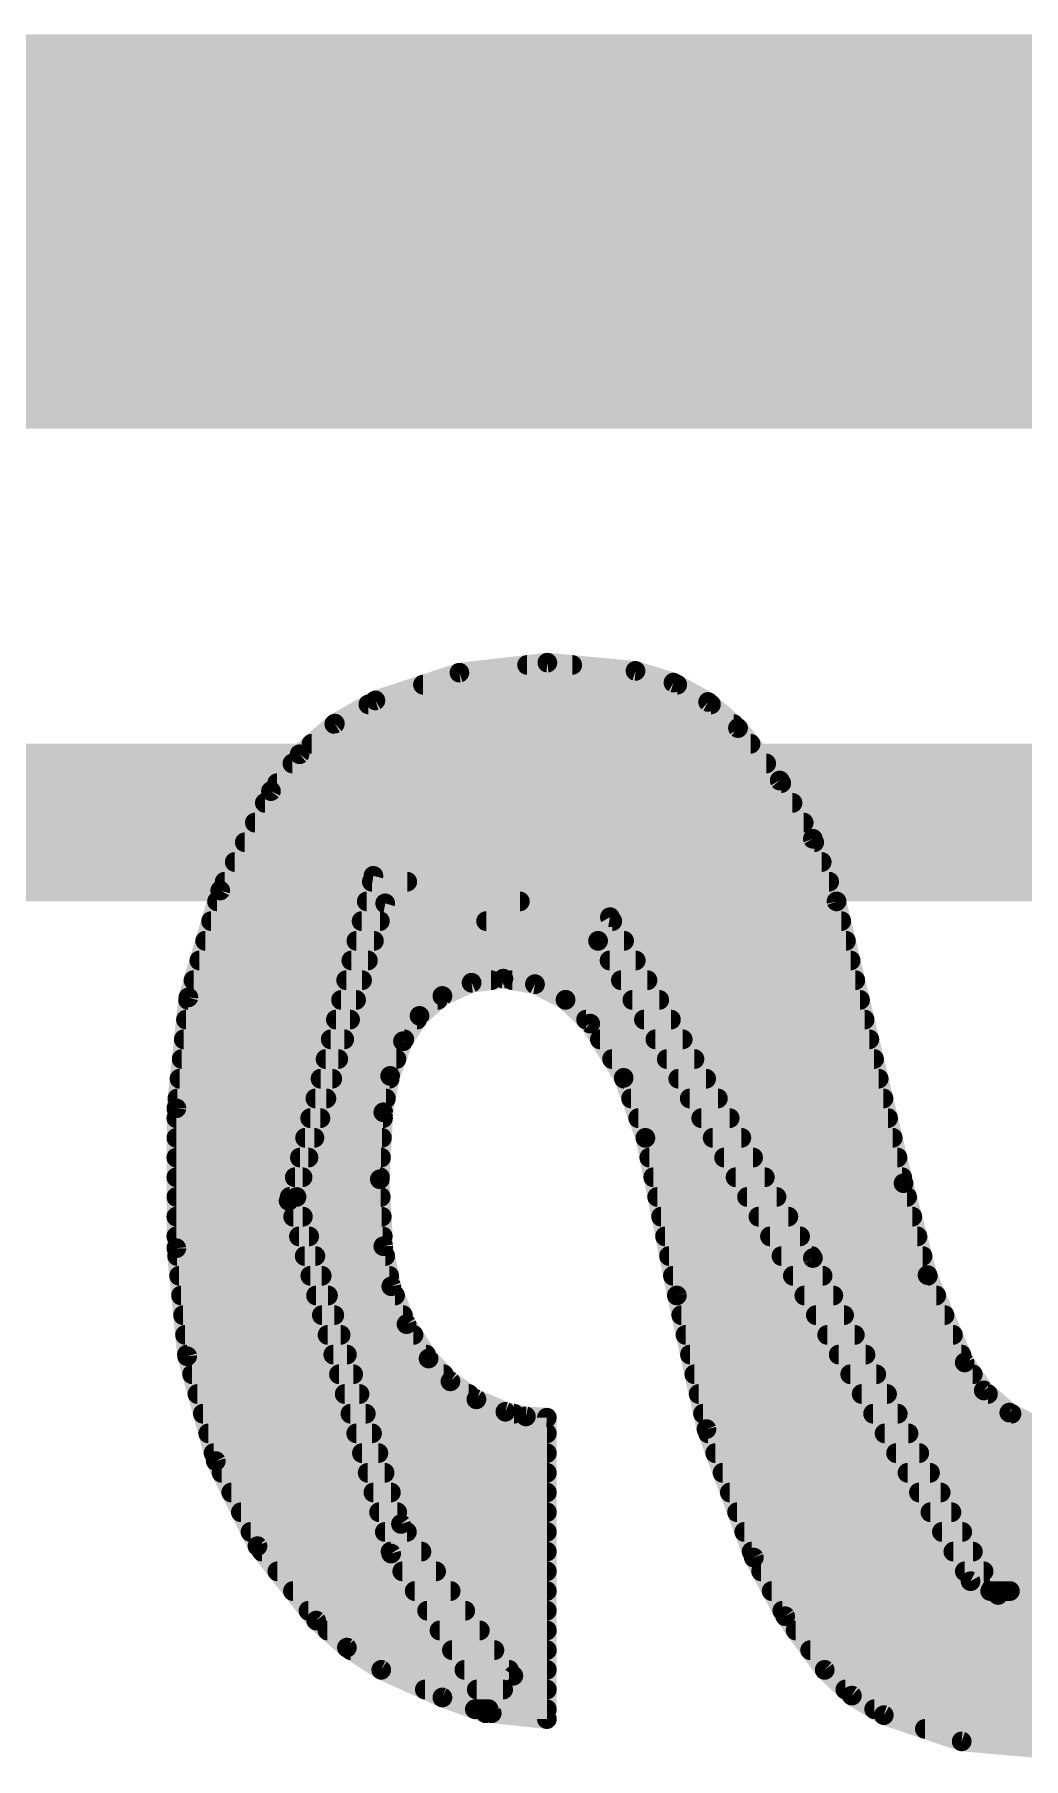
# Model space of a CAD drawing. Extents: x -20 to 87, y -17 to 53.
# Drawn here: x 7.168 to 8.443, y 20.384 to 22.606 of the extents above; entities that cross this region are included whole.
import ezdxf

# ---------------------------------------------------------------- set-up
doc = ezdxf.new("R2010")
doc.units = 0
for name, color, linetype in [('1', 12, 'CONTINUOUS'), ('21', 41, 'CONTINUOUS'), ('22', 40, 'CONTINUOUS')]:
    doc.layers.add(name, color=color, linetype=linetype)

msp = doc.modelspace()

# ---------------------------------------------------------------- linework, layer by layer
at = {"layer": '1', "const_width": 0.508}
msp.add_lwpolyline([(6.858, 22.352), (9.398, 22.352)], dxfattribs=at)
at = {"layer": '21', "const_width": 0.2032}
msp.add_lwpolyline([(4.41, 21.59), (16.51, 21.59)], dxfattribs=at)
at = {"layer": '22', "const_width": 0.0254}
for points in [[(7.7156, 21.7833), (7.829, 21.7962)], [(7.8028, 21.7932), (7.861, 21.7932)], [(7.829, 21.7962), (7.9426, 21.7856)], [(7.6073, 21.7475), (7.7156, 21.7833)], [(7.9426, 21.7856), (7.9915, 21.7705)], [(7.9915, 21.7705), (8.0362, 21.7455)], [(7.5551, 21.7176), (7.6073, 21.7475)], [(7.6687, 21.7678), (7.9963, 21.7678)], [(7.5984, 21.7424), (8.0397, 21.7424)], [(8.0362, 21.7455), (8.0747, 21.7119)], [(7.5096, 21.6781), (7.5551, 21.7176)], [(7.5544, 21.717), (8.0689, 21.717)], [(8.0747, 21.7119), (8.1285, 21.6443)], [(7.5251, 21.6916), (8.0908, 21.6916)], [(7.4727, 21.6306), (7.5096, 21.6781)], [(7.5004, 21.6662), (8.111, 21.6662)], [(7.4806, 21.6408), (8.1304, 21.6408)], [(8.1285, 21.6443), (8.1711, 21.5692)], [(7.4074, 21.5025), (7.4727, 21.6306)], [(7.4649, 21.6154), (8.1449, 21.6154)], [(7.452, 21.59), (8.1593, 21.59)], [(8.1711, 21.5692), (8.2017, 21.4884)], [(7.439, 21.5646), (8.1729, 21.5646)], [(7.4261, 21.5392), (8.1825, 21.5392)], [(7.3663, 21.3647), (7.4074, 21.5025)], [(7.4131, 21.5138), (8.1921, 21.5138)], [(7.4955, 21.1023), (7.6048, 21.5214)], [(7.6028, 21.5138), (7.6483, 21.5138)], [(7.6048, 21.5214), (7.9096, 21.4681)], [(7.4032, 21.4884), (8.2017, 21.4884)], [(7.62, 21.4859), (7.5057, 21.1074)], [(7.5962, 21.4884), (7.7935, 21.4884)], [(7.8943, 21.4376), (7.62, 21.4859)], [(8.2017, 21.4884), (8.288, 21.1252)], [(7.3956, 21.463), (7.6131, 21.463)], [(7.5896, 21.463), (7.9126, 21.463)], [(7.7501, 21.463), (8.2077, 21.463)], [(7.9096, 21.4681), (8.1712, 21.0287)], [(7.388, 21.4376), (7.6054, 21.4376)], [(7.5829, 21.4376), (7.9278, 21.4376)], [(8.3744, 20.6121), (7.8943, 21.4376)], [(7.8943, 21.4376), (8.2138, 21.4376)], [(7.3804, 21.4122), (7.5977, 21.4122)], [(7.5763, 21.4122), (7.9429, 21.4122)], [(7.9091, 21.4122), (8.2198, 21.4122)], [(7.3729, 21.3868), (7.5901, 21.3868)], [(7.5697, 21.3868), (7.7563, 21.3868)], [(7.7313, 21.3836), (7.6937, 21.3665)], [(7.7723, 21.3888), (7.7313, 21.3836)], [(7.813, 21.3817), (7.7723, 21.3888)], [(7.7839, 21.3868), (7.958, 21.3868)], [(7.8524, 21.3616), (7.813, 21.3817)], [(7.9238, 21.3868), (8.2258, 21.3868)], [(7.3508, 21.2217), (7.3663, 21.3647)], [(7.3659, 21.3614), (7.5824, 21.3614)], [(7.5631, 21.3614), (7.6878, 21.3614)], [(7.6937, 21.3665), (7.6642, 21.3408)], [(7.8842, 21.3309), (7.8524, 21.3616)], [(7.8526, 21.3614), (7.9731, 21.3614)], [(7.9386, 21.3614), (8.2319, 21.3614)], [(7.3632, 21.336), (7.5747, 21.336)], [(7.5564, 21.336), (7.6611, 21.336)], [(7.6642, 21.3408), (7.6429, 21.3081)], [(7.8789, 21.336), (7.9882, 21.336)], [(7.9273, 21.2609), (7.8842, 21.3309)], [(7.9534, 21.336), (8.2379, 21.336)], [(7.3604, 21.3106), (7.5671, 21.3106)], [(7.5498, 21.3106), (7.6445, 21.3106)], [(7.6429, 21.3081), (7.6264, 21.2634)], [(7.8967, 21.3106), (8.0034, 21.3106)], [(7.9682, 21.3106), (8.2439, 21.3106)], [(7.3577, 21.2852), (7.5594, 21.2852)], [(7.5432, 21.2852), (7.6344, 21.2852)], [(7.9124, 21.2852), (8.0185, 21.2852)], [(7.9829, 21.2852), (8.25, 21.2852)], [(7.3549, 21.2598), (7.5517, 21.2598)], [(7.5366, 21.2598), (7.6257, 21.2598)], [(7.6264, 21.2634), (7.6175, 21.2166)], [(7.9553, 21.1836), (7.9273, 21.2609)], [(7.9277, 21.2598), (8.0336, 21.2598)], [(7.9977, 21.2598), (8.256, 21.2598)], [(7.3508, 21.0414), (7.3508, 21.2217)], [(7.3522, 21.2344), (7.5441, 21.2344)], [(7.53, 21.2344), (7.6209, 21.2344)], [(7.6175, 21.2166), (7.613, 21.1303)], [(7.9369, 21.2344), (8.0487, 21.2344)], [(8.0125, 21.2344), (8.2621, 21.2344)], [(7.3508, 21.209), (7.5364, 21.209)], [(7.5233, 21.209), (7.6171, 21.209)], [(7.9461, 21.209), (8.0639, 21.209)], [(8.0273, 21.209), (8.2681, 21.209)], [(7.3508, 21.1836), (7.5287, 21.1836)], [(7.5167, 21.1836), (7.6158, 21.1836)], [(7.9959, 20.9804), (7.9553, 21.1836)], [(7.9553, 21.1836), (8.079, 21.1836)], [(8.042, 21.1836), (8.2741, 21.1836)], [(7.3508, 21.1582), (7.521, 21.1582)], [(7.5101, 21.1582), (7.6145, 21.1582)], [(7.9604, 21.1582), (8.0941, 21.1582)], [(8.0568, 21.1582), (8.2802, 21.1582)], [(7.3508, 21.1328), (7.5134, 21.1328)], [(7.5035, 21.1328), (7.6132, 21.1328)], [(7.613, 21.1303), (7.6175, 21.0439)], [(7.9655, 21.1328), (8.1092, 21.1328)], [(8.0716, 21.1328), (8.2862, 21.1328)], [(8.288, 21.1252), (8.3189, 21.0067)], [(7.3508, 21.1074), (7.5057, 21.1074)], [(7.6276, 20.6477), (7.4955, 21.1023)], [(7.4968, 21.1074), (7.6142, 21.1074)], [(7.5057, 21.1074), (7.6403, 20.6858)], [(7.9705, 21.1074), (8.1243, 21.1074)], [(8.0863, 21.1074), (8.2926, 21.1074)], [(7.3508, 21.082), (7.5138, 21.082)], [(7.5014, 21.082), (7.6155, 21.082)], [(7.9756, 21.082), (8.1395, 21.082)], [(8.1011, 21.082), (8.2993, 21.082)], [(7.3508, 21.0566), (7.5219, 21.0566)], [(7.3647, 20.9021), (7.3508, 21.0414)], [(7.5088, 21.0566), (7.6168, 21.0566)], [(7.6175, 21.0439), (7.6278, 20.9923)], [(7.9807, 21.0566), (8.1546, 21.0566)], [(8.1159, 21.0566), (8.3059, 21.0566)], [(7.3518, 21.0312), (7.53, 21.0312)], [(7.5162, 21.0312), (7.62, 21.0312)], [(7.9858, 21.0312), (8.1697, 21.0312)], [(8.1307, 21.0312), (8.3125, 21.0312)], [(8.1712, 21.0287), (8.4023, 20.6045)], [(7.3544, 21.0058), (7.5381, 21.0058)], [(7.5235, 21.0058), (7.6251, 21.0058)], [(7.6278, 20.9923), (7.6475, 20.9434)], [(7.9908, 21.0058), (8.1837, 21.0058)], [(8.1454, 21.0058), (8.3193, 21.0058)], [(8.3189, 21.0067), (8.3668, 20.894)], [(7.3569, 20.9804), (7.5462, 20.9804)], [(7.5309, 20.9804), (7.6326, 20.9804)], [(8.034, 20.8081), (7.9959, 20.9804)], [(7.9959, 20.9804), (8.1975, 20.9804)], [(8.1602, 20.9804), (8.3301, 20.9804)], [(7.3594, 20.955), (7.5544, 20.955)], [(7.5383, 20.955), (7.6428, 20.955)], [(8.0015, 20.955), (8.2114, 20.955)], [(8.175, 20.955), (8.3409, 20.955)], [(7.362, 20.9296), (7.5625, 20.9296)], [(7.5457, 20.9296), (7.6564, 20.9296)], [(7.6475, 20.9434), (7.6759, 20.8991)], [(8.0071, 20.9296), (8.2252, 20.9296)], [(8.1897, 20.9296), (8.3517, 20.9296)], [(7.3645, 20.9042), (7.5706, 20.9042)], [(7.4016, 20.767), (7.3647, 20.9021)], [(7.5531, 20.9042), (7.6726, 20.9042)], [(8.0128, 20.9042), (8.239, 20.9042)], [(8.2045, 20.9042), (8.3625, 20.9042)], [(7.6759, 20.8991), (7.7041, 20.8697)], [(8.3668, 20.894), (8.3915, 20.858)], [(7.3711, 20.8788), (7.5787, 20.8788)], [(7.5604, 20.8788), (7.6953, 20.8788)], [(7.7041, 20.8697), (7.7375, 20.8465)], [(8.0184, 20.8788), (8.2529, 20.8788)], [(8.2193, 20.8788), (8.3772, 20.8788)], [(8.3915, 20.858), (8.4244, 20.8294)], [(7.378, 20.8534), (7.5868, 20.8534)], [(7.5678, 20.8534), (7.7276, 20.8534)], [(7.7375, 20.8465), (7.7749, 20.8305)], [(8.024, 20.8534), (8.2667, 20.8534)], [(8.2341, 20.8534), (8.3968, 20.8534)], [(7.385, 20.828), (7.5949, 20.828)], [(7.5752, 20.828), (7.7859, 20.828)], [(7.7749, 20.8305), (7.8013, 20.8245)], [(7.8013, 20.8245), (7.8283, 20.8229)], [(7.8283, 20.8229), (7.8283, 20.4343)], [(8.0296, 20.828), (8.2805, 20.828)], [(8.2488, 20.828), (8.4271, 20.828)], [(8.4244, 20.8294), (8.4634, 20.8099)], [(7.3919, 20.8026), (7.603, 20.8026)], [(7.5826, 20.8026), (7.8283, 20.8026)], [(8.095, 20.6426), (8.034, 20.8081)], [(8.0361, 20.8026), (8.2944, 20.8026)], [(8.2636, 20.8026), (8.4974, 20.8026)], [(7.3988, 20.7772), (7.6111, 20.7772)], [(7.59, 20.7772), (7.8283, 20.7772)], [(8.0454, 20.7772), (8.3082, 20.7772)], [(8.2784, 20.7772), (8.7585, 20.7772)], [(7.4554, 20.6573), (7.4016, 20.767)], [(7.4091, 20.7518), (7.6192, 20.7518)], [(7.5974, 20.7518), (7.8283, 20.7518)], [(8.0548, 20.7518), (8.3221, 20.7518)], [(8.2932, 20.7518), (8.7529, 20.7518)], [(7.4215, 20.7264), (7.6273, 20.7264)], [(7.6047, 20.7264), (7.8283, 20.7264)], [(8.0641, 20.7264), (8.3359, 20.7264)], [(8.3079, 20.7264), (8.7472, 20.7264)], [(8.4023, 20.6045), (8.7274, 20.7137)], [(8.7427, 20.7061), (8.4099, 20.5943)], [(7.434, 20.701), (7.6354, 20.701)], [(7.6121, 20.701), (7.8283, 20.701)], [(7.6403, 20.6858), (7.7851, 20.4902)], [(8.0735, 20.701), (8.3497, 20.701)], [(8.3227, 20.701), (8.7275, 20.701)], [(7.4464, 20.6756), (7.6479, 20.6756)], [(7.5311, 20.5613), (7.4554, 20.6573)], [(7.6195, 20.6756), (7.8283, 20.6756)], [(8.0828, 20.6756), (8.3636, 20.6756)], [(8.3375, 20.6756), (8.6519, 20.6756)], [(7.461, 20.6502), (7.6667, 20.6502)], [(7.6269, 20.6502), (7.8283, 20.6502)], [(7.7572, 20.4419), (7.6276, 20.6477)], [(8.0922, 20.6502), (8.3774, 20.6502)], [(8.1355, 20.5669), (8.095, 20.6426)], [(8.3522, 20.6502), (8.5763, 20.6502)], [(7.481, 20.6248), (7.6855, 20.6248)], [(7.642, 20.6248), (7.8283, 20.6248)], [(8.1045, 20.6248), (8.3912, 20.6248)], [(8.367, 20.6248), (8.5007, 20.6248)], [(8.4099, 20.5943), (8.3744, 20.6121)], [(7.5011, 20.5994), (7.7043, 20.5994)], [(7.658, 20.5994), (7.8283, 20.5994)], [(8.1181, 20.5994), (8.864, 20.5994)], [(8.3997, 20.5994), (8.4251, 20.5994)], [(7.5211, 20.574), (7.7231, 20.574)], [(7.674, 20.574), (7.8283, 20.574)], [(8.1318, 20.574), (8.8457, 20.574)], [(7.5706, 20.5264), (7.5311, 20.5613)], [(7.5455, 20.5486), (7.7419, 20.5486)], [(7.69, 20.5486), (7.8283, 20.5486)], [(8.1864, 20.4978), (8.1355, 20.5669)], [(8.149, 20.5486), (8.8255, 20.5486)], [(7.6149, 20.4978), (7.5706, 20.5264)], [(7.5756, 20.5232), (7.7607, 20.5232)], [(7.706, 20.5232), (7.8283, 20.5232)], [(8.1677, 20.5232), (8.7995, 20.5232)], [(7.6937, 20.4622), (7.6149, 20.4978)], [(7.6149, 20.4978), (7.7795, 20.4978)], [(7.722, 20.4978), (7.8283, 20.4978)], [(7.7851, 20.4902), (7.7495, 20.4419)], [(8.2214, 20.4646), (8.1864, 20.4978)], [(8.1864, 20.4978), (8.7735, 20.4978)], [(7.6711, 20.4724), (7.772, 20.4724)], [(7.7495, 20.4419), (7.6937, 20.4622)], [(7.738, 20.4724), (7.8283, 20.4724)], [(8.2131, 20.4724), (8.7427, 20.4724)], [(8.2626, 20.4394), (8.2214, 20.4646)], [(7.7355, 20.447), (7.7533, 20.447)], [(7.754, 20.447), (7.8283, 20.447)], [(7.8283, 20.4343), (7.7572, 20.4419)], [(8.2502, 20.447), (8.705, 20.447)], [(8.3629, 20.4056), (8.2626, 20.4394)], [(8.3155, 20.4216), (8.6472, 20.4216)], [(8.4684, 20.3962), (8.3629, 20.4056)]]:
    msp.add_lwpolyline(points, dxfattribs=at)
at = {"layer": '22', "const_width": 0.0127}
for points in [[(7.8028, 21.7996, 1), (7.8028, 21.7869)], [(7.8296, 21.8025, 1), (7.8284, 21.7899)], [(7.8297, 21.7899, 1), (7.8283, 21.8025)], [(7.861, 21.7869, 1), (7.861, 21.7996)], [(7.6687, 21.7742, 1), (7.6687, 21.7614)], [(7.7149, 21.7896, 1), (7.7164, 21.777)], [(7.7176, 21.7773, 1), (7.7136, 21.7893)], [(7.9445, 21.7917, 1), (7.9407, 21.7795)], [(7.942, 21.7793, 1), (7.9432, 21.7919)], [(7.9946, 21.776, 1), (7.9884, 21.7649)], [(7.9896, 21.7644, 1), (7.9934, 21.7765)], [(7.9963, 21.7614, 1), (7.9963, 21.7742)], [(7.6053, 21.7535, 1), (7.6093, 21.7415)], [(7.6105, 21.742, 1), (7.6041, 21.753)], [(7.5984, 21.7488, 1), (7.5984, 21.736)], [(8.0403, 21.7503, 1), (8.032, 21.7408)], [(8.0331, 21.74, 1), (8.0392, 21.7511)], [(8.0397, 21.736, 1), (8.0397, 21.7488)], [(7.5544, 21.7234, 1), (7.5544, 21.7107)], [(7.5519, 21.7231, 1), (7.5582, 21.7121)], [(7.5592, 21.7128, 1), (7.5509, 21.7224)], [(8.0797, 21.7159, 1), (8.0697, 21.7079)], [(8.0689, 21.7107, 1), (8.0689, 21.7234)], [(8.0705, 21.7071, 1), (8.0789, 21.7167)], [(7.5251, 21.698, 1), (7.5251, 21.6852)], [(8.0908, 21.6852, 1), (8.0908, 21.698)], [(7.5004, 21.6726, 1), (7.5004, 21.6598)], [(7.5055, 21.6829, 1), (7.5138, 21.6733)], [(7.5146, 21.6742, 1), (7.5046, 21.682)], [(8.111, 21.6598, 1), (8.111, 21.6726)], [(7.4806, 21.6472, 1), (7.4806, 21.6345)], [(8.134, 21.6474, 1), (8.1229, 21.6412)], [(8.1235, 21.6403, 1), (8.1334, 21.6482)], [(8.1304, 21.6345, 1), (8.1304, 21.6472)], [(7.4649, 21.6218, 1), (7.4649, 21.609)], [(7.4677, 21.6345, 1), (7.4777, 21.6267)], [(7.4784, 21.6277, 1), (7.467, 21.6335)], [(8.1449, 21.609, 1), (8.1449, 21.6218)], [(7.452, 21.5964, 1), (7.452, 21.5836)], [(8.1593, 21.5836, 1), (8.1593, 21.5964)], [(8.1771, 21.5714, 1), (8.1652, 21.5669)], [(7.439, 21.571, 1), (7.439, 21.5583)], [(8.1656, 21.5661, 1), (8.1767, 21.5723)], [(8.1729, 21.5583, 1), (8.1729, 21.571)], [(7.4261, 21.5456, 1), (7.4261, 21.5328)], [(8.1825, 21.5328, 1), (8.1825, 21.5456)], [(7.4134, 21.5007, 1), (7.4013, 21.5043)], [(7.4131, 21.5202, 1), (7.4131, 21.5074)], [(7.6028, 21.5202, 1), (7.6028, 21.5074)], [(7.6059, 21.5277, 1), (7.6037, 21.5151)], [(7.6109, 21.5198, 1), (7.5987, 21.523)], [(7.6483, 21.5074, 1), (7.6483, 21.5202)], [(8.1921, 21.5074, 1), (8.1921, 21.5202)], [(7.4032, 21.4948, 1), (7.4032, 21.4821)], [(7.4017, 21.5054, 1), (7.413, 21.4996)], [(7.5962, 21.4948, 1), (7.5962, 21.4821)], [(7.6211, 21.4922, 1), (7.6189, 21.4796)], [(7.6261, 21.4841, 1), (7.6139, 21.4877)], [(7.7935, 21.4821, 1), (7.7935, 21.4948)], [(8.2079, 21.4899, 1), (8.1955, 21.4869)], [(8.1958, 21.4862, 1), (8.2076, 21.4906)], [(8.2017, 21.4821, 1), (8.2017, 21.4948)], [(7.3956, 21.4694, 1), (7.3956, 21.4566)], [(7.5896, 21.4694, 1), (7.5896, 21.4566)], [(7.6131, 21.4566, 1), (7.6131, 21.4694)], [(7.7501, 21.4694, 1), (7.7501, 21.4566)], [(7.9151, 21.4713, 1), (7.9041, 21.4649)], [(7.9085, 21.4618, 1), (7.9107, 21.4744)], [(7.9126, 21.4566, 1), (7.9126, 21.4694)], [(8.2077, 21.4566, 1), (8.2077, 21.4694)], [(7.388, 21.444, 1), (7.388, 21.4312)], [(7.5829, 21.444, 1), (7.5829, 21.4312)], [(7.6054, 21.4312, 1), (7.6054, 21.444)], [(7.8943, 21.444, 1), (7.8943, 21.4312)], [(7.8998, 21.4408, 1), (7.8888, 21.4344)], [(7.8932, 21.4313, 1), (7.8954, 21.4439)], [(7.9278, 21.4312, 1), (7.9278, 21.444)], [(8.2138, 21.4312, 1), (8.2138, 21.444)], [(7.3804, 21.4186, 1), (7.3804, 21.4059)], [(7.5763, 21.4186, 1), (7.5763, 21.4059)], [(7.5977, 21.4059, 1), (7.5977, 21.4186)], [(7.9091, 21.4186, 1), (7.9091, 21.4059)], [(7.9429, 21.4059, 1), (7.9429, 21.4186)], [(8.2198, 21.4059, 1), (8.2198, 21.4186)], [(7.3729, 21.3932, 1), (7.3729, 21.3804)], [(7.5697, 21.3932, 1), (7.5697, 21.3804)], [(7.5901, 21.3804, 1), (7.5901, 21.3932)], [(7.7305, 21.3899, 1), (7.7321, 21.3773)], [(7.7339, 21.3778, 1), (7.7287, 21.3894)], [(7.7563, 21.3804, 1), (7.7563, 21.3932)], [(7.7734, 21.3951, 1), (7.7712, 21.3826)], [(7.7731, 21.3825, 1), (7.7715, 21.3951)], [(7.7839, 21.3932, 1), (7.7839, 21.3804)], [(7.8159, 21.3874, 1), (7.8101, 21.376)], [(7.8119, 21.3754, 1), (7.8141, 21.388)], [(7.9238, 21.3932, 1), (7.9238, 21.3804)], [(7.958, 21.3804, 1), (7.958, 21.3932)], [(8.2258, 21.3804, 1), (8.2258, 21.3932)], [(7.3659, 21.3678, 1), (7.3659, 21.355)], [(7.3602, 21.3665, 1), (7.3724, 21.3629)], [(7.3726, 21.364, 1), (7.36, 21.3654)], [(7.5631, 21.3678, 1), (7.5631, 21.355)], [(7.5824, 21.355, 1), (7.5824, 21.3678)], [(7.6911, 21.3723, 1), (7.6963, 21.3607)], [(7.6878, 21.355, 1), (7.6878, 21.3678)], [(7.6979, 21.3617, 1), (7.6895, 21.3713)], [(7.8568, 21.3662, 1), (7.848, 21.357)], [(7.8526, 21.3678, 1), (7.8526, 21.355)], [(7.8495, 21.3559, 1), (7.8553, 21.3673)], [(7.9386, 21.3678, 1), (7.9386, 21.355)], [(7.9731, 21.355, 1), (7.9731, 21.3678)], [(8.2319, 21.355, 1), (8.2319, 21.3678)], [(7.3632, 21.3424, 1), (7.3632, 21.3297)], [(7.5564, 21.3424, 1), (7.5564, 21.3297)], [(7.5747, 21.3297, 1), (7.5747, 21.3424)], [(7.6601, 21.3456, 1), (7.6684, 21.3361)], [(7.6695, 21.3374, 1), (7.6589, 21.3443)], [(7.6611, 21.3297, 1), (7.6611, 21.3424)], [(7.8789, 21.3424, 1), (7.8789, 21.3297)], [(7.8896, 21.3342, 1), (7.8788, 21.3276)], [(7.8798, 21.3263, 1), (7.8886, 21.3355)], [(7.9534, 21.3424, 1), (7.9534, 21.3297)], [(7.9882, 21.3297, 1), (7.9882, 21.3424)], [(8.2379, 21.3297, 1), (8.2379, 21.3424)], [(7.3604, 21.317, 1), (7.3604, 21.3042)], [(7.5498, 21.317, 1), (7.5498, 21.3042)], [(7.5671, 21.3042, 1), (7.5671, 21.317)], [(7.6376, 21.3116, 1), (7.6482, 21.3046)], [(7.6489, 21.3059, 1), (7.6369, 21.3103)], [(7.6445, 21.3042, 1), (7.6445, 21.317)], [(7.8967, 21.317, 1), (7.8967, 21.3042)], [(7.9682, 21.317, 1), (7.9682, 21.3042)], [(8.0034, 21.3042, 1), (8.0034, 21.317)], [(8.2439, 21.3042, 1), (8.2439, 21.317)], [(7.3577, 21.2916, 1), (7.3577, 21.2788)], [(7.5432, 21.2916, 1), (7.5432, 21.2788)], [(7.5594, 21.2788, 1), (7.5594, 21.2916)], [(7.6344, 21.2788, 1), (7.6344, 21.2916)], [(7.9124, 21.2916, 1), (7.9124, 21.2788)], [(7.9829, 21.2916, 1), (7.9829, 21.2788)], [(8.0185, 21.2788, 1), (8.0185, 21.2916)], [(8.25, 21.2788, 1), (8.25, 21.2916)], [(7.3549, 21.2662, 1), (7.3549, 21.2535)], [(7.5366, 21.2662, 1), (7.5366, 21.2535)], [(7.5517, 21.2535, 1), (7.5517, 21.2662)], [(7.6326, 21.2622, 1), (7.6201, 21.2646)], [(7.6204, 21.2656, 1), (7.6323, 21.2612)], [(7.6257, 21.2535, 1), (7.6257, 21.2662)], [(7.9333, 21.2631, 1), (7.9214, 21.2588)], [(7.9277, 21.2662, 1), (7.9277, 21.2535)], [(7.9219, 21.2576, 1), (7.9327, 21.2642)], [(7.9977, 21.2662, 1), (7.9977, 21.2535)], [(8.0336, 21.2535, 1), (8.0336, 21.2662)], [(8.256, 21.2535, 1), (8.256, 21.2662)], [(7.3522, 21.2408, 1), (7.3522, 21.228)], [(7.53, 21.2408, 1), (7.53, 21.228)], [(7.5441, 21.228, 1), (7.5441, 21.2408)], [(7.6209, 21.228, 1), (7.6209, 21.2408)], [(7.9369, 21.2408, 1), (7.9369, 21.228)], [(8.0125, 21.2408, 1), (8.0125, 21.228)], [(8.0487, 21.228, 1), (8.0487, 21.2408)], [(8.2621, 21.228, 1), (8.2621, 21.2408)], [(7.3572, 21.2217, 1), (7.3445, 21.2217)], [(7.3445, 21.2224, 1), (7.3571, 21.221)], [(7.6238, 21.2163, 1), (7.6112, 21.2169)], [(7.3508, 21.2154, 1), (7.3508, 21.2026)], [(7.5233, 21.2154, 1), (7.5233, 21.2026)], [(7.5364, 21.2026, 1), (7.5364, 21.2154)], [(7.6113, 21.2178, 1), (7.6237, 21.2154)], [(7.6171, 21.2026, 1), (7.6171, 21.2154)], [(7.9461, 21.2154, 1), (7.9461, 21.2026)], [(8.0273, 21.2154, 1), (8.0273, 21.2026)], [(8.0639, 21.2026, 1), (8.0639, 21.2154)], [(8.2681, 21.2026, 1), (8.2681, 21.2154)], [(7.3508, 21.19, 1), (7.3508, 21.1773)], [(7.5167, 21.19, 1), (7.5167, 21.1773)], [(7.5287, 21.1773, 1), (7.5287, 21.19)], [(7.6158, 21.1773, 1), (7.6158, 21.19)], [(7.9553, 21.19, 1), (7.9553, 21.1773)], [(7.9615, 21.1848, 1), (7.9491, 21.1824)], [(7.9493, 21.1814, 1), (7.9613, 21.1858)], [(8.042, 21.19, 1), (8.042, 21.1773)], [(8.079, 21.1773, 1), (8.079, 21.19)], [(8.2741, 21.1773, 1), (8.2741, 21.19)], [(7.3508, 21.1646, 1), (7.3508, 21.1518)], [(7.5101, 21.1646, 1), (7.5101, 21.1518)], [(7.521, 21.1518, 1), (7.521, 21.1646)], [(7.6145, 21.1518, 1), (7.6145, 21.1646)], [(7.9604, 21.1646, 1), (7.9604, 21.1518)], [(8.0568, 21.1646, 1), (8.0568, 21.1518)], [(8.0941, 21.1518, 1), (8.0941, 21.1646)], [(8.2802, 21.1518, 1), (8.2802, 21.1646)], [(7.3508, 21.1392, 1), (7.3508, 21.1264)], [(7.5035, 21.1392, 1), (7.5035, 21.1264)], [(7.5134, 21.1264, 1), (7.5134, 21.1392)], [(7.6194, 21.1306, 1), (7.6067, 21.1299)], [(7.6067, 21.1306, 1), (7.6194, 21.1299)], [(7.6132, 21.1264, 1), (7.6132, 21.1392)], [(7.9655, 21.1392, 1), (7.9655, 21.1264)], [(8.0716, 21.1392, 1), (8.0716, 21.1264)], [(8.1092, 21.1264, 1), (8.1092, 21.1392)], [(8.2941, 21.1268, 1), (8.2819, 21.1236)], [(8.2862, 21.1264, 1), (8.2862, 21.1392)], [(7.3508, 21.1138, 1), (7.3508, 21.1011)], [(7.5016, 21.1041, 1), (7.4894, 21.1005)], [(7.4968, 21.1138, 1), (7.4968, 21.1011)], [(7.4996, 21.1092, 1), (7.5118, 21.1056)], [(7.5117, 21.1093, 1), (7.4997, 21.1055)], [(7.5057, 21.1011, 1), (7.5057, 21.1138)], [(7.6142, 21.1011, 1), (7.6142, 21.1138)], [(7.9705, 21.1138, 1), (7.9705, 21.1011)], [(8.0863, 21.1138, 1), (8.0863, 21.1011)], [(8.1243, 21.1011, 1), (8.1243, 21.1138)], [(8.2818, 21.1237, 1), (8.2942, 21.1267)], [(8.2926, 21.1011, 1), (8.2926, 21.1138)], [(7.3508, 21.0884, 1), (7.3508, 21.0756)], [(7.4894, 21.1039, 1), (7.5016, 21.1007)], [(7.5014, 21.0884, 1), (7.5014, 21.0756)], [(7.5138, 21.0756, 1), (7.5138, 21.0884)], [(7.6155, 21.0756, 1), (7.6155, 21.0884)], [(7.9756, 21.0884, 1), (7.9756, 21.0756)], [(8.1011, 21.0884, 1), (8.1011, 21.0756)], [(8.1395, 21.0756, 1), (8.1395, 21.0884)], [(8.2993, 21.0756, 1), (8.2993, 21.0884)], [(7.3508, 21.063, 1), (7.3508, 21.0502)], [(7.5088, 21.063, 1), (7.5088, 21.0502)], [(7.5219, 21.0502, 1), (7.5219, 21.063)], [(7.6168, 21.0502, 1), (7.6168, 21.063)], [(7.9807, 21.063, 1), (7.9807, 21.0502)], [(8.1159, 21.063, 1), (8.1159, 21.0502)], [(8.1546, 21.0502, 1), (8.1546, 21.063)], [(8.3059, 21.0502, 1), (8.3059, 21.063)], [(7.3571, 21.042, 1), (7.3445, 21.0408)], [(7.3445, 21.0414, 1), (7.3572, 21.0414)], [(7.6237, 21.0451, 1), (7.6113, 21.0427)], [(7.6112, 21.0436, 1), (7.6238, 21.0442)], [(7.3518, 21.0376, 1), (7.3518, 21.0249)], [(7.5162, 21.0376, 1), (7.5162, 21.0249)], [(7.53, 21.0249, 1), (7.53, 21.0376)], [(7.62, 21.0249, 1), (7.62, 21.0376)], [(7.9858, 21.0376, 1), (7.9858, 21.0249)], [(8.1307, 21.0376, 1), (8.1307, 21.0249)], [(8.1768, 21.0317, 1), (8.1656, 21.0257)], [(8.1657, 21.0255, 1), (8.1767, 21.0319)], [(8.1697, 21.0249, 1), (8.1697, 21.0376)], [(8.3125, 21.0249, 1), (8.3125, 21.0376)], [(7.3544, 21.0122, 1), (7.3544, 20.9994)], [(7.5235, 21.0122, 1), (7.5235, 20.9994)], [(7.5381, 20.9994, 1), (7.5381, 21.0122)], [(7.6337, 20.9946, 1), (7.6219, 20.9899)], [(7.6251, 20.9994, 1), (7.6251, 21.0122)], [(7.9908, 21.0122, 1), (7.9908, 20.9994)], [(8.1454, 21.0122, 1), (8.1454, 20.9994)], [(8.1837, 20.9994, 1), (8.1837, 21.0122)], [(8.3248, 21.0092, 1), (8.3131, 21.0042)], [(8.3128, 21.0051, 1), (8.3251, 21.0083)], [(8.3193, 20.9994, 1), (8.3193, 21.0122)], [(7.3569, 20.9868, 1), (7.3569, 20.974)], [(7.5309, 20.9868, 1), (7.5309, 20.974)], [(7.5462, 20.974, 1), (7.5462, 20.9868)], [(7.6216, 20.991, 1), (7.634, 20.9935)], [(7.6326, 20.974, 1), (7.6326, 20.9868)], [(8.0021, 20.9818, 1), (7.9897, 20.979)], [(7.9959, 20.9868, 1), (7.9959, 20.974)], [(7.9897, 20.9792, 1), (8.0021, 20.9816)], [(8.1602, 20.9868, 1), (8.1602, 20.974)], [(8.1975, 20.974, 1), (8.1975, 20.9868)], [(8.3301, 20.974, 1), (8.3301, 20.9868)], [(7.3594, 20.9614, 1), (7.3594, 20.9487)], [(7.5383, 20.9614, 1), (7.5383, 20.9487)], [(7.5544, 20.9487, 1), (7.5544, 20.9614)], [(7.6428, 20.9487, 1), (7.6428, 20.9614)], [(8.0015, 20.9614, 1), (8.0015, 20.9487)], [(8.175, 20.9614, 1), (8.175, 20.9487)], [(8.2114, 20.9487, 1), (8.2114, 20.9614)], [(8.3409, 20.9487, 1), (8.3409, 20.9614)], [(7.362, 20.936, 1), (7.362, 20.9232)], [(7.5457, 20.936, 1), (7.5457, 20.9232)], [(7.5625, 20.9232, 1), (7.5625, 20.936)], [(7.6528, 20.9469, 1), (7.6421, 20.94)], [(7.6416, 20.9411, 1), (7.6534, 20.9458)], [(7.6564, 20.9232, 1), (7.6564, 20.936)], [(8.0071, 20.936, 1), (8.0071, 20.9232)], [(8.1897, 20.936, 1), (8.1897, 20.9232)], [(8.2252, 20.9232, 1), (8.2252, 20.936)], [(8.3517, 20.9232, 1), (8.3517, 20.936)], [(7.3645, 20.9106, 1), (7.3645, 20.8978)], [(7.3709, 20.9038, 1), (7.3586, 20.9004)], [(7.5531, 20.9106, 1), (7.5531, 20.8978)], [(7.5706, 20.8978, 1), (7.5706, 20.9106)], [(7.6726, 20.8978, 1), (7.6726, 20.9106)], [(8.0128, 20.9106, 1), (8.0128, 20.8978)], [(8.2045, 20.9106, 1), (8.2045, 20.8978)], [(8.239, 20.8978, 1), (8.239, 20.9106)], [(8.3625, 20.8978, 1), (8.3625, 20.9106)], [(7.3584, 20.9014, 1), (7.371, 20.9027)], [(7.3711, 20.8852, 1), (7.3711, 20.8725)], [(7.5604, 20.8852, 1), (7.5604, 20.8725)], [(7.5787, 20.8725, 1), (7.5787, 20.8852)], [(7.6805, 20.9035, 1), (7.6713, 20.8947)], [(7.6706, 20.8957, 1), (7.6812, 20.9025)], [(7.6953, 20.8725, 1), (7.6953, 20.8852)], [(8.0184, 20.8852, 1), (8.0184, 20.8725)], [(8.2193, 20.8852, 1), (8.2193, 20.8725)], [(8.2529, 20.8725, 1), (8.2529, 20.8852)], [(8.372, 20.8976, 1), (8.3616, 20.8904)], [(8.361, 20.8915, 1), (8.3726, 20.8965)], [(8.3772, 20.8725, 1), (8.3772, 20.8852)], [(7.7077, 20.8749, 1), (7.7004, 20.8645)], [(7.6995, 20.8653, 1), (7.7086, 20.8741)], [(8.3956, 20.8628, 1), (8.3873, 20.8532)], [(7.378, 20.8598, 1), (7.378, 20.847)], [(7.5678, 20.8598, 1), (7.5678, 20.847)], [(7.5868, 20.847, 1), (7.5868, 20.8598)], [(7.7276, 20.847, 1), (7.7276, 20.8598)], [(7.74, 20.8524, 1), (7.735, 20.8407)], [(7.7339, 20.8413, 1), (7.7411, 20.8518)], [(8.024, 20.8598, 1), (8.024, 20.847)], [(8.2341, 20.8598, 1), (8.2341, 20.847)], [(8.2667, 20.847, 1), (8.2667, 20.8598)], [(8.3862, 20.8544, 1), (8.3967, 20.8616)], [(8.3968, 20.847, 1), (8.3968, 20.8598)], [(7.385, 20.8344, 1), (7.385, 20.8216)], [(7.5752, 20.8344, 1), (7.5752, 20.8216)], [(7.5949, 20.8216, 1), (7.5949, 20.8344)], [(7.7763, 20.8367, 1), (7.7735, 20.8243)], [(7.7724, 20.8247, 1), (7.7774, 20.8363)], [(7.7859, 20.8216, 1), (7.7859, 20.8344)], [(7.8017, 20.8309, 1), (7.8009, 20.8182)], [(7.7999, 20.8183, 1), (7.8027, 20.8307)], [(7.8347, 20.8229, 1), (7.822, 20.8229)], [(7.8279, 20.8166, 1), (7.8287, 20.8292)], [(8.0296, 20.8344, 1), (8.0296, 20.8216)], [(8.2488, 20.8344, 1), (8.2488, 20.8216)], [(8.2805, 20.8216, 1), (8.2805, 20.8344)], [(8.4272, 20.8351, 1), (8.4215, 20.8237)], [(8.4202, 20.8246, 1), (8.4285, 20.8342)], [(8.4271, 20.8216, 1), (8.4271, 20.8344)], [(7.3919, 20.809, 1), (7.3919, 20.7963)], [(7.5826, 20.809, 1), (7.5826, 20.7963)], [(7.603, 20.7963, 1), (7.603, 20.809)], [(7.8283, 20.7963, 1), (7.8283, 20.809)], [(8.04, 20.8103, 1), (8.0281, 20.806)], [(8.0278, 20.8068, 1), (8.0402, 20.8095)], [(8.0361, 20.809, 1), (8.0361, 20.7963)], [(8.2636, 20.809, 1), (8.2636, 20.7963)], [(8.2944, 20.7963, 1), (8.2944, 20.809)], [(7.3988, 20.7836, 1), (7.3988, 20.7708)], [(7.59, 20.7836, 1), (7.59, 20.7708)], [(7.6111, 20.7708, 1), (7.6111, 20.7836)], [(7.8283, 20.7708, 1), (7.8283, 20.7836)], [(8.0454, 20.7836, 1), (8.0454, 20.7708)], [(8.2784, 20.7836, 1), (8.2784, 20.7708)], [(8.3082, 20.7708, 1), (8.3082, 20.7836)], [(7.4073, 20.7698, 1), (7.3959, 20.7642)], [(7.3955, 20.7653, 1), (7.4077, 20.7687)], [(7.4091, 20.7582, 1), (7.4091, 20.7454)], [(7.5974, 20.7582, 1), (7.5974, 20.7454)], [(7.6192, 20.7454, 1), (7.6192, 20.7582)], [(7.8283, 20.7454, 1), (7.8283, 20.7582)], [(8.0548, 20.7582, 1), (8.0548, 20.7454)], [(8.2932, 20.7582, 1), (8.2932, 20.7454)], [(8.3221, 20.7454, 1), (8.3221, 20.7582)], [(7.4215, 20.7328, 1), (7.4215, 20.7201)], [(7.6047, 20.7328, 1), (7.6047, 20.7201)], [(7.6273, 20.7201, 1), (7.6273, 20.7328)], [(7.8283, 20.7201, 1), (7.8283, 20.7328)], [(8.0641, 20.7328, 1), (8.0641, 20.7201)], [(8.3079, 20.7328, 1), (8.3079, 20.7201)], [(8.3359, 20.7201, 1), (8.3359, 20.7328)], [(7.434, 20.7074, 1), (7.434, 20.6946)], [(7.6121, 20.7074, 1), (7.6121, 20.6946)], [(7.6354, 20.6946, 1), (7.6354, 20.7074)], [(7.8283, 20.6946, 1), (7.8283, 20.7074)], [(8.0735, 20.7074, 1), (8.0735, 20.6946)], [(8.3227, 20.7074, 1), (8.3227, 20.6946)], [(8.3497, 20.6946, 1), (8.3497, 20.7074)], [(7.6454, 20.6896, 1), (7.6352, 20.682)], [(7.6343, 20.6839, 1), (7.6463, 20.6877)], [(7.4464, 20.682, 1), (7.4464, 20.6692)], [(7.4604, 20.6612, 1), (7.4504, 20.6533)], [(7.6195, 20.682, 1), (7.6195, 20.6692)], [(7.6479, 20.6692, 1), (7.6479, 20.682)], [(7.8283, 20.6692, 1), (7.8283, 20.682)], [(8.0828, 20.682, 1), (8.0828, 20.6692)], [(8.3375, 20.682, 1), (8.3375, 20.6692)], [(8.3636, 20.6692, 1), (8.3636, 20.682)], [(7.4497, 20.6545, 1), (7.4611, 20.6601)], [(7.461, 20.6566, 1), (7.461, 20.6439)], [(7.6269, 20.6566, 1), (7.6269, 20.6439)], [(7.633, 20.6511, 1), (7.6222, 20.6443)], [(7.6215, 20.6459, 1), (7.6337, 20.6495)], [(7.6667, 20.6439, 1), (7.6667, 20.6566)], [(7.8283, 20.6439, 1), (7.8283, 20.6566)], [(8.0922, 20.6566, 1), (8.0922, 20.6439)], [(8.1006, 20.6456, 1), (8.0894, 20.6396)], [(8.089, 20.6404, 1), (8.101, 20.6448)], [(8.3522, 20.6566, 1), (8.3522, 20.6439)], [(8.3774, 20.6439, 1), (8.3774, 20.6566)], [(7.481, 20.6312, 1), (7.481, 20.6184)], [(7.642, 20.6312, 1), (7.642, 20.6184)], [(7.6855, 20.6184, 1), (7.6855, 20.6312)], [(7.8283, 20.6184, 1), (7.8283, 20.6312)], [(8.1045, 20.6312, 1), (8.1045, 20.6184)], [(8.367, 20.6312, 1), (8.367, 20.6184)], [(8.3772, 20.6178, 1), (8.3716, 20.6064)], [(8.3912, 20.6184, 1), (8.3912, 20.6312)], [(7.5011, 20.6058, 1), (7.5011, 20.593)], [(7.658, 20.6058, 1), (7.658, 20.593)], [(7.7043, 20.593, 1), (7.7043, 20.6058)], [(7.8283, 20.593, 1), (7.8283, 20.6058)], [(8.1181, 20.6058, 1), (8.1181, 20.593)], [(8.3689, 20.6089, 1), (8.3799, 20.6153)], [(8.3997, 20.6058, 1), (8.3997, 20.593)], [(8.4003, 20.6105, 1), (8.4043, 20.5985)], [(8.3967, 20.6015, 1), (8.4079, 20.6075)], [(8.4079, 20.6003, 1), (8.4119, 20.5883)], [(8.4071, 20.5886, 1), (8.4127, 20.6)], [(8.4251, 20.593, 1), (8.4251, 20.6058)], [(7.5211, 20.5804, 1), (7.5211, 20.5677)], [(7.674, 20.5804, 1), (7.674, 20.5677)], [(7.7231, 20.5677, 1), (7.7231, 20.5804)], [(7.8283, 20.5677, 1), (7.8283, 20.5804)], [(8.1318, 20.5804, 1), (8.1318, 20.5677)], [(7.5353, 20.5661, 1), (7.5269, 20.5565)], [(7.5261, 20.5574, 1), (7.5361, 20.5652)], [(7.5455, 20.555, 1), (7.5455, 20.5422)], [(7.69, 20.555, 1), (7.69, 20.5422)], [(7.7419, 20.5422, 1), (7.7419, 20.555)], [(7.8283, 20.5422, 1), (7.8283, 20.555)], [(8.1406, 20.5707, 1), (8.1304, 20.5632)], [(8.1299, 20.5639, 1), (8.1411, 20.5699)], [(8.149, 20.555, 1), (8.149, 20.5422)], [(7.5741, 20.5318, 1), (7.5672, 20.5211)], [(7.5664, 20.5217, 1), (7.5748, 20.5312)], [(7.5756, 20.5296, 1), (7.5756, 20.5168)], [(7.706, 20.5296, 1), (7.706, 20.5168)], [(7.7607, 20.5168, 1), (7.7607, 20.5296)], [(7.8283, 20.5168, 1), (7.8283, 20.5296)], [(8.1677, 20.5296, 1), (8.1677, 20.5168)], [(7.6149, 20.5042, 1), (7.6149, 20.4915)], [(7.6175, 20.5036, 1), (7.6123, 20.492)], [(7.6115, 20.4925, 1), (7.6183, 20.5031)], [(7.722, 20.5042, 1), (7.722, 20.4915)], [(7.7795, 20.4915, 1), (7.7795, 20.5042)], [(7.7902, 20.4864, 1), (7.78, 20.494)], [(7.78, 20.4864, 1), (7.7902, 20.494)], [(7.8283, 20.4915, 1), (7.8283, 20.5042)], [(8.1864, 20.5042, 1), (8.1864, 20.4915)], [(8.1908, 20.5024, 1), (8.182, 20.4932)], [(8.1813, 20.494, 1), (8.1915, 20.5016)], [(7.6711, 20.4788, 1), (7.6711, 20.466)], [(7.6959, 20.4682, 1), (7.6915, 20.4562)], [(7.6911, 20.4564, 1), (7.6963, 20.468)], [(7.738, 20.4788, 1), (7.738, 20.466)], [(7.772, 20.466, 1), (7.772, 20.4788)], [(7.8283, 20.466, 1), (7.8283, 20.4788)], [(8.2131, 20.4788, 1), (8.2131, 20.466)], [(8.2247, 20.47, 1), (8.2181, 20.4591)], [(8.217, 20.46, 1), (8.2258, 20.4692)], [(7.7355, 20.4534, 1), (7.7355, 20.4407)], [(7.7444, 20.4457, 1), (7.7546, 20.4381)], [(7.7473, 20.4359, 1), (7.7517, 20.4479)], [(7.754, 20.4534, 1), (7.754, 20.4407)], [(7.7579, 20.4482, 1), (7.7565, 20.4356)], [(7.7518, 20.4385, 1), (7.7626, 20.4453)], [(7.7533, 20.4407, 1), (7.7533, 20.4534)], [(7.8283, 20.4407, 1), (7.8283, 20.4534)], [(8.2502, 20.4534, 1), (8.2502, 20.4407)], [(8.2646, 20.4454, 1), (8.2606, 20.4334)], [(8.2593, 20.434, 1), (8.2659, 20.4448)], [(7.822, 20.4343, 1), (7.8347, 20.4343)], [(7.8276, 20.428, 1), (7.829, 20.4406)], [(8.3155, 20.428, 1), (8.3155, 20.4153)], [(8.3635, 20.4119, 1), (8.3624, 20.3993)], [(8.3609, 20.3996, 1), (8.365, 20.4116)]]:
    msp.add_lwpolyline(points, format="xyb", dxfattribs=at)

doc.saveas('drawing.dxf')
